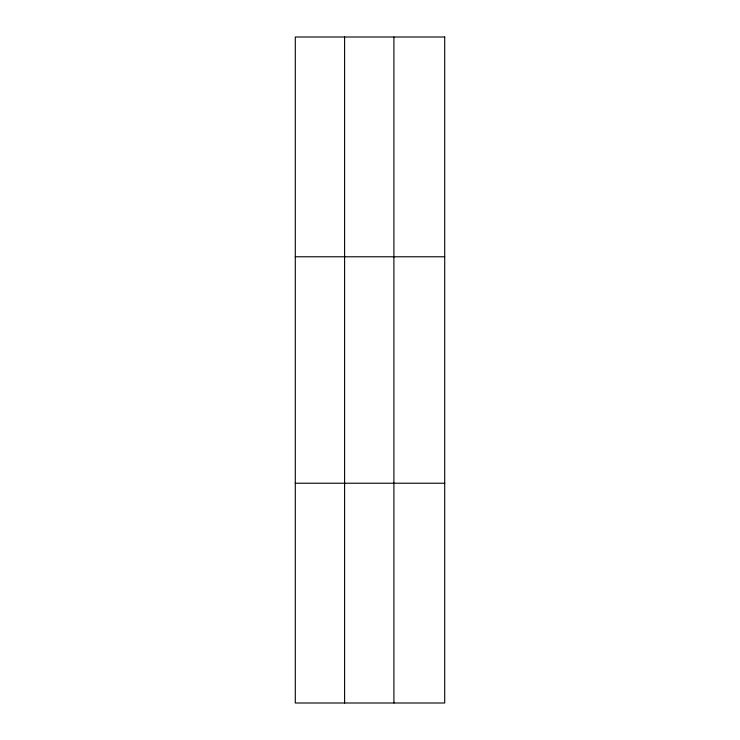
<?xml version="1.0" encoding="UTF-8"?>
<svg xmlns="http://www.w3.org/2000/svg" width="740" height="740" viewBox="0 0 740 740"><rect width="100%" height="100%" fill="white"/><g stroke="black" fill="none" stroke-linecap="round" stroke-linejoin="round"><path stroke-width="1.11" d="M344.6 703L344.6 37M393.902 703L393.902 37M295.288 256.78L444.712 256.78M295.288 483.22L444.712 483.22M444.712 37L444.712 703L295.288 703L295.288 37L444.712 37"/></g></svg>
